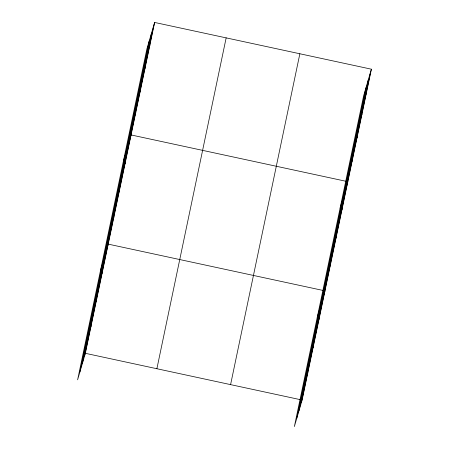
<?xml version="1.0" encoding="UTF-8"?>
<svg xmlns="http://www.w3.org/2000/svg" width="449" height="449" viewBox="0 0 449 449"><rect width="100%" height="100%" fill="white"/><g stroke="black" fill="none" stroke-linecap="round" stroke-linejoin="round"><path stroke-width="0.67" d="M79.911 371.924L149.186 41.067M82.29 363.797L151.56 32.94M84.597 355.911L153.867 25.054M154.63 22.45L146.879 48.952L77.61 379.809L85.355 353.307L154.63 22.45L371.39 69.191L302.121 400.048L294.37 426.55L363.645 95.693L371.39 69.191M156.886 368.736L226.161 37.873M230.59 384.625L299.859 53.768M296.677 418.664L365.952 87.802M299.056 410.538L368.326 79.681M301.358 402.652L370.633 71.789M149.158 47.549L149.915 44.951M144.449 70.05L145.207 67.445M139.734 92.55L140.498 89.946M135.026 115.045L135.789 112.446M123.329 161.444L131.074 134.941L345.797 181.239M124.598 164.839L125.361 162.241M118.884 192.138L119.647 189.534M113.17 219.432L113.934 216.828M100.469 270.629L108.215 244.127L322.938 290.424M101.738 274.025L102.501 271.421M96.024 301.318L96.788 298.72M90.311 328.617L91.074 326.013M365.924 94.29L366.681 91.686M361.209 116.791L361.973 114.186M356.5 139.285L357.264 136.687M351.791 161.786L352.549 159.182M340.089 208.184L347.84 181.682M341.363 211.58L342.127 208.976M335.65 238.874L336.413 236.275M329.936 266.173L330.694 263.569M317.23 317.364L324.981 290.868M318.504 320.766L319.267 318.161M312.79 348.059L313.554 345.455M307.077 375.358L307.834 372.754M85.355 353.307L300.078 399.61"/></g></svg>
